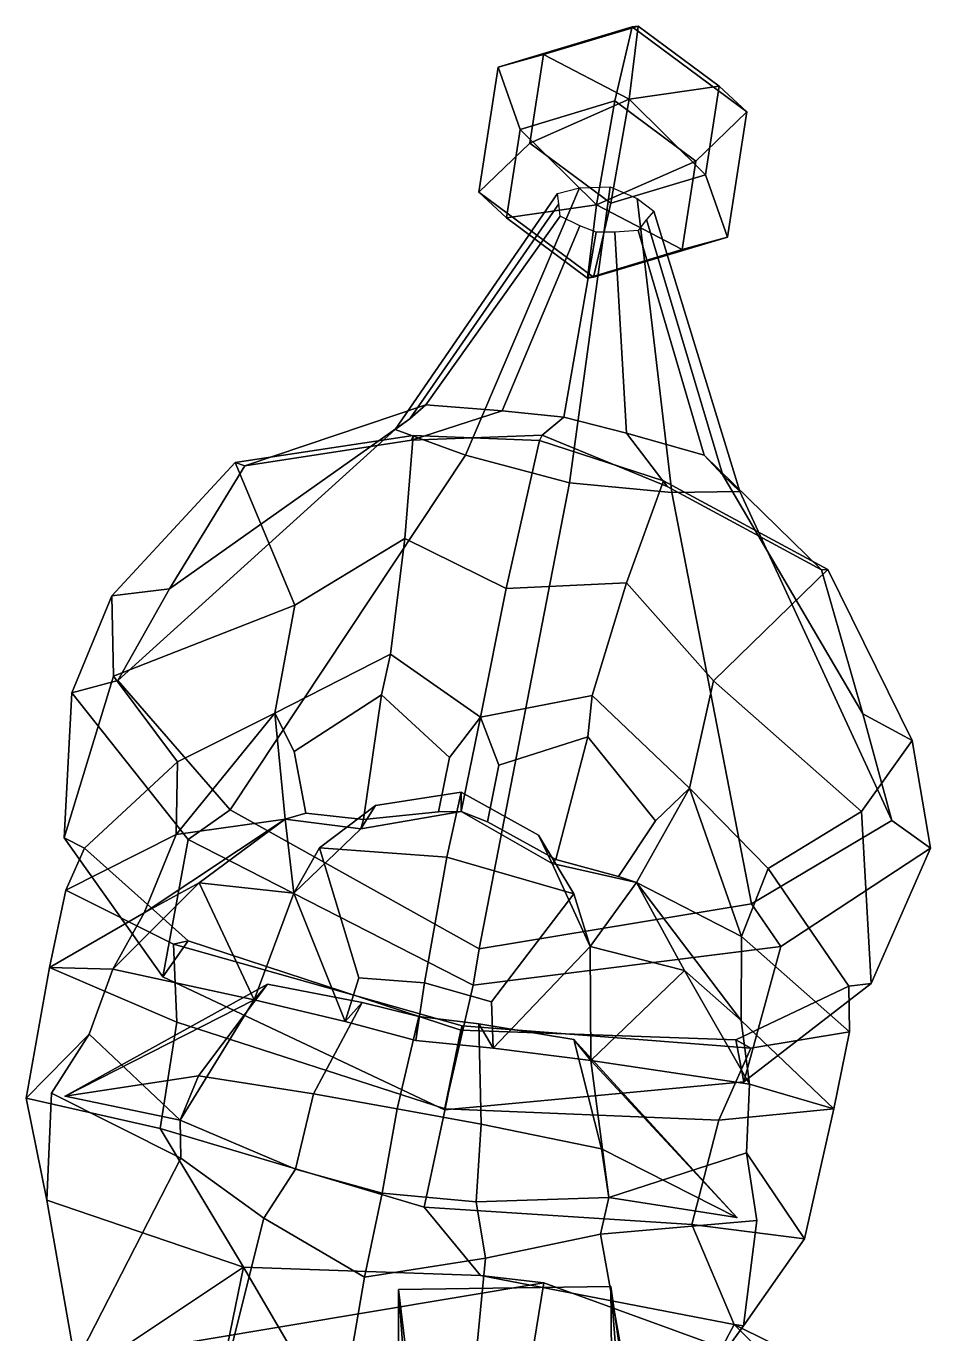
# Model space of a CAD drawing. Extents: x -151 to 138, y -224 to 355.
# Drawn here: x -65 to 74.9, y 156.1 to 355.1 of the extents above; entities that cross this region are included whole.
import ezdxf

# ---------------------------------------------------------------- set-up
doc = ezdxf.new("R2010")
doc.units = 0

msp = doc.modelspace()

# ---------------------------------------------------------------- linework, layer by layer
for p in [(-58.999889, 192.256104, 49.66943), (43.198296, 173.809143, 55.379715)]:
    msp.add_point(p)
for points in [[(13.784679, 350.730865, -50.336128), (6.91402, 348.831665, -36.177761), (27.304441, 354.944153, -30.820301), (28.202877, 355.053101, -46.54781)], [(10.254866, 339.352539, -23.91983), (24.673063, 343.674774, -20.13151), (27.304441, 354.944153, -30.820301), (6.91402, 348.831665, -36.177761)], [(26.842072, 343.937775, -58.101089), (13.784679, 350.730865, -50.336128), (28.202877, 355.053101, -46.54781)], [(36.999439, 334.525085, -22.425488), (44.736549, 342.004639, -34.064445), (27.304441, 354.944153, -30.820301), (24.673063, 343.674774, -20.13151)], [(26.842072, 343.937775, -58.101089), (28.202877, 355.053101, -46.54781), (40.529251, 345.903442, -48.841785)], [(40.529251, 345.903442, -48.841785), (28.202877, 355.053101, -46.54781), (27.304441, 354.944153, -30.820301), (44.736549, 342.004639, -34.064445)], [(3.955701, 329.779572, -44.779392), (6.91402, 348.831665, -36.177761), (13.784679, 350.730865, -50.336128), (11.69284, 337.259064, -56.418377)], [(11.69284, 337.259064, -56.418377), (13.784679, 350.730865, -50.336128), (26.842072, 343.937775, -58.101089)], [(3.955701, 329.779572, -44.779392), (8.163027, 325.880737, -30.002079), (10.254866, 339.352539, -23.91983), (6.91402, 348.831665, -36.177761)], [(38.437412, 332.431641, -54.924034), (26.842072, 343.937775, -58.101089), (40.529251, 345.903442, -48.841785)], [(41.778229, 322.952545, -42.666077), (38.437412, 332.431641, -54.924034), (40.529251, 345.903442, -48.841785), (44.736549, 342.004639, -34.064445)], [(21.850168, 327.846375, -20.742785), (24.673063, 343.674774, -20.13151), (10.254866, 339.352539, -23.91983)], [(24.019192, 328.109436, -58.71233), (11.69284, 337.259064, -56.418377), (26.842072, 343.937775, -58.101089)], [(21.850168, 327.846375, -20.742785), (36.999439, 334.525085, -22.425488), (24.673063, 343.674774, -20.13151)], [(24.019192, 328.109436, -58.71233), (26.842072, 343.937775, -58.101089), (38.437412, 332.431641, -54.924034)], [(41.778229, 322.952545, -42.666077), (44.736549, 342.004639, -34.064445), (36.999439, 334.525085, -22.425488), (34.9076, 321.053284, -28.507736)], [(8.163027, 325.880737, -30.002079), (21.850168, 327.846375, -20.742785), (10.254866, 339.352539, -23.91983)], [(21.387817, 316.840088, -48.023529), (3.955701, 329.779572, -44.779392), (11.69284, 337.259064, -56.418377), (24.019192, 328.109436, -58.71233)], [(34.9076, 321.053284, -28.507736), (36.999439, 334.525085, -22.425488), (21.850168, 327.846375, -20.742785)], [(21.387817, 316.840088, -48.023529), (24.019192, 328.109436, -58.71233), (38.437412, 332.431641, -54.924034), (41.778229, 322.952545, -42.666077)], [(15.899676, 329.576111, -44.944733), (19.279377, 330.441498, -47.977474), (1.928107, 289.77597, -77.296013), (-8.77296, 293.695892, -68.324005)], [(19.279377, 330.441498, -47.977474), (23.9636, 330.589996, -49.886082), (17.734985, 285.583313, -82.859993), (1.928107, 289.77597, -77.296013)], [(28.067183, 328.855286, -47.486458), (33.313129, 284.110931, -75.542389), (17.734985, 285.583313, -82.859993), (23.9636, 330.589996, -49.886082)], [(16.133553, 328.024536, -41.636017), (15.899676, 329.576111, -44.944733), (-8.77296, 293.695892, -68.324005), (-6.536907, 295.326294, -58.409088)], [(21.387817, 316.840088, -48.023529), (20.489378, 316.73111, -32.296032), (8.163027, 325.880737, -30.002079), (3.955701, 329.779572, -44.779392)], [(30.585018, 326.925385, -44.124195), (43.67469, 284.228973, -65.393509), (33.313129, 284.110931, -75.542389), (28.067183, 328.855286, -47.486458)], [(16.324009, 326.119019, -37.539745), (16.133553, 328.024536, -41.636017), (-6.536907, 295.326294, -58.409088), (-4.120146, 297.411682, -46.137352)], [(20.489378, 316.73111, -32.296032), (21.850168, 327.846375, -20.742785), (8.163027, 325.880737, -30.002079)], [(20.489378, 316.73111, -32.296032), (34.9076, 321.053284, -28.507736), (21.850168, 327.846375, -20.742785)], [(29.469452, 325.617401, -40.890881), (41.091301, 286.72934, -55.747879), (43.67469, 284.228973, -65.393509), (30.585018, 326.925385, -44.124195)], [(19.341084, 324.665924, -35.387539), (16.324009, 326.119019, -37.539745), (-4.120146, 297.411682, -46.137352), (7.498247, 296.538818, -39.595631)], [(21.834784, 323.685638, -34.090557), (19.341084, 324.665924, -35.387539), (7.498247, 296.538818, -39.595631), (16.896372, 295.556915, -35.63163)], [(28.185959, 323.977905, -36.876965), (38.243958, 289.764893, -43.770275), (41.091301, 286.72934, -55.747879), (29.469452, 325.617401, -40.890881)], [(21.834784, 323.685638, -34.090557), (16.896372, 295.556915, -35.63163), (26.416506, 293.124023, -38.538578), (24.638195, 323.709808, -35.091564)], [(21.387817, 316.840088, -48.023529), (41.778229, 322.952545, -42.666077), (34.9076, 321.053284, -28.507736), (20.489378, 316.73111, -32.296032)], [(24.638195, 323.709808, -35.091564), (26.416506, 293.124023, -38.538578), (38.243958, 289.764893, -43.770275), (28.185959, 323.977905, -36.876965)], [(-43.116917, 269.46283, -23.235481), (-31.657476, 288.160858, -3.260492), (-4.120146, 297.411682, -46.137352), (-6.536907, 295.326294, -58.409088)], [(-31.657476, 288.160858, -3.260492), (-6.289307, 292.0354, 8.039699), (7.498247, 296.538818, -39.595631), (-4.120146, 297.411682, -46.137352)], [(13.587276, 292.799652, 15.194614), (16.896372, 295.556915, -35.63163), (7.498247, 296.538818, -39.595631), (-6.289307, 292.0354, 8.039699)], [(-51.02422, 255.472504, -41.112309), (-43.116917, 269.46283, -23.235481), (-6.536907, 295.326294, -58.409088), (-8.77296, 293.695892, -68.324005)], [(13.587276, 292.799652, 15.194614), (32.599091, 285.015961, 10.212574), (26.416506, 293.124023, -38.538578), (16.896372, 295.556915, -35.63163)], [(-33.905422, 235.819702, -54.206661), (-51.02422, 255.472504, -41.112309), (-8.77296, 293.695892, -68.324005), (1.928107, 289.77597, -77.296013)], [(-7.340221, 277.073975, 28.521662), (-6.064449, 292.749542, 13.4015), (-33.125401, 288.658783, 1.991719), (-24.053432, 266.945313, 22.792078)], [(-6.064449, 292.749542, 13.4015), (-6.289307, 292.0354, 8.039699), (-31.657476, 288.160858, -3.260492), (-33.125401, 288.658783, 1.991719)], [(8.129729, 269.466614, 37.492657), (13.171369, 291.986847, 20.012486), (-6.064449, 292.749542, 13.4015), (-7.340221, 277.073975, 28.521662)], [(13.171369, 291.986847, 20.012486), (13.587276, 292.799652, 15.194614), (-6.289307, 292.0354, 8.039699), (-6.064449, 292.749542, 13.4015)], [(13.171369, 291.986847, 20.012486), (32.060135, 285.867981, 15.531697), (32.599091, 285.015961, 10.212574), (13.587276, 292.799652, 15.194614)], [(56.087036, 272.322815, 1.642203), (38.243958, 289.764893, -43.770275), (26.416506, 293.124023, -38.538578), (32.599091, 285.015961, 10.212574)], [(8.129729, 269.466614, 37.492657), (26.409136, 270.332245, 30.907352), (32.060135, 285.867981, 15.531697), (13.171369, 291.986847, 20.012486)], [(-24.053432, 266.945313, 22.792078), (-33.125401, 288.658783, 1.991719), (-51.925491, 268.353302, -20.322107), (-51.666466, 256.138428, 9.29491)], [(-33.125401, 288.658783, 1.991719), (-31.657476, 288.160858, -3.260492), (-43.116917, 269.46283, -23.235481), (-51.925491, 268.353302, -20.322107)], [(3.994757, 214.681305, -65.485641), (-33.905422, 235.819702, -54.206661), (1.928107, 289.77597, -77.296013), (17.734985, 285.583313, -82.859993)], [(62.394279, 250.417847, -17.340078), (41.091301, 286.72934, -55.747879), (38.243958, 289.764893, -43.770275), (56.087036, 272.322815, 1.642203)], [(66.808823, 234.20343, -34.528431), (43.67469, 284.228973, -65.393509), (41.091301, 286.72934, -55.747879), (62.394279, 250.417847, -17.340078)], [(3.994757, 214.681305, -65.485641), (17.734985, 285.583313, -82.859993), (33.313129, 284.110931, -75.542389), (45.432945, 221.498993, -49.773655)], [(26.409136, 270.332245, 30.907352), (39.658249, 255.445251, 26.351952), (57.060612, 272.380066, 7.030832), (32.060135, 285.867981, 15.531697)], [(32.060135, 285.867981, 15.531697), (57.060612, 272.380066, 7.030832), (56.087036, 272.322815, 1.642203), (32.599091, 285.015961, 10.212574)], [(45.432945, 221.498993, -49.773655), (33.313129, 284.110931, -75.542389), (43.67469, 284.228973, -65.393509), (66.808823, 234.20343, -34.528431)], [(-7.340221, 277.073975, 28.521662), (-24.053432, 266.945313, 22.792078), (-27.098778, 250.500854, 29.503094), (-9.478683, 259.508118, 38.620071)], [(8.129729, 269.466614, 37.492657), (-7.340221, 277.073975, 28.521662), (-9.478683, 259.508118, 38.620071), (4.225606, 249.936493, 44.273899)], [(39.658249, 255.445251, 26.351952), (62.200115, 235.585266, 15.657166), (69.894478, 246.364563, -13.51546), (57.060612, 272.380066, 7.030832)], [(57.060612, 272.380066, 7.030832), (69.894478, 246.364563, -13.51546), (62.394279, 250.417847, -17.340078), (56.087036, 272.322815, 1.642203)], [(-51.925491, 268.353302, -20.322107), (-43.116917, 269.46283, -23.235481), (-51.02422, 255.472504, -41.112309), (-58.028255, 253.6008, -41.187771)], [(8.129729, 269.466614, 37.492657), (4.225606, 249.936493, 44.273899), (21.180096, 253.216187, 40.627506), (26.409136, 270.332245, 30.907352)], [(26.409136, 270.332245, 30.907352), (21.180096, 253.216187, 40.627506), (36.037663, 239.104614, 33.030819), (39.658249, 255.445251, 26.351952)], [(-51.666466, 256.138428, 9.29491), (-51.925491, 268.353302, -20.322107), (-58.028255, 253.6008, -41.187771), (-59.185429, 231.552216, -18.861609)], [(-41.943733, 243.122803, 14.820289), (-27.098778, 250.500854, 29.503094), (-24.053432, 266.945313, 22.792078), (-51.666466, 256.138428, 9.29491)], [(-10.884136, 253.33313, 39.110836), (-9.478683, 259.508118, 38.620071), (-27.098778, 250.500854, 29.503094), (-24.167505, 244.692322, 31.510509)], [(-10.884136, 253.33313, 39.110836), (-0.501863, 243.800903, 43.763695), (4.225606, 249.936493, 44.273899), (-9.478683, 259.508118, 38.620071)], [(-51.666466, 256.138428, 9.29491), (-59.185429, 231.552216, -18.861609), (-56.091213, 229.970642, -19.141886), (-41.943733, 243.122803, 14.820289)], [(-58.028255, 253.6008, -41.187771), (-51.02422, 255.472504, -41.112309), (-33.905422, 235.819702, -54.206661), (-40.306126, 231.284485, -55.002373)], [(48.014812, 226.885101, 19.846689), (62.200115, 235.585266, 15.657166), (39.658249, 255.445251, 26.351952), (36.037663, 239.104614, 33.030819)], [(-59.185429, 231.552216, -18.861609), (-58.028255, 253.6008, -41.187771), (-40.306126, 231.284485, -55.002373), (-44.172173, 210.417114, -36.915005)], [(-13.619639, 234.335022, 43.07655), (-10.884136, 253.33313, 39.110836), (-24.167505, 244.692322, 31.510509), (-22.377569, 235.318573, 37.441467)], [(-0.501863, 243.800903, 43.763695), (-10.884136, 253.33313, 39.110836), (-13.619639, 234.335022, 43.07655), (-2.194635, 235.492432, 47.219315)], [(20.545963, 246.924622, 40.884121), (21.180096, 253.216187, 40.627506), (4.225606, 249.936493, 44.273899), (7.010981, 242.614075, 44.319832)], [(20.545963, 246.924622, 40.884121), (30.855524, 234.136414, 32.157413), (36.037663, 239.104614, 33.030819), (21.180096, 253.216187, 40.627506)], [(-42.148956, 232.056366, 18.674911), (-27.098778, 250.500854, 29.503094), (-41.943733, 243.122803, 14.820289)], [(-25.507462, 234.390137, 38.777088), (-27.098778, 250.500854, 29.503094), (-42.148956, 232.056366, 18.674911)], [(-22.377569, 235.318573, 37.441467), (-24.167505, 244.692322, 31.510509), (-27.098778, 250.500854, 29.503094), (-25.507462, 234.390137, 38.777088)], [(-2.194635, 235.492432, 47.219315), (1.282148, 235.571899, 50.549129), (4.225606, 249.936493, 44.273899), (-0.501863, 243.800903, 43.763695)], [(5.246292, 234.00061, 48.077187), (7.010981, 242.614075, 44.319832), (4.225606, 249.936493, 44.273899), (1.282148, 235.571899, 50.549129)], [(69.894478, 246.364563, -13.51546), (72.685715, 230.006714, -33.884174), (66.808823, 234.20343, -34.528431), (62.394279, 250.417847, -17.340078)], [(7.010981, 242.614075, 44.319832), (5.246292, 234.00061, 48.077187), (15.647995, 228.270447, 44.294132), (20.545963, 246.924622, 40.884121)], [(15.647995, 228.270447, 44.294132), (25.228987, 225.65033, 38.524151), (30.855524, 234.136414, 32.157413), (20.545963, 246.924622, 40.884121)], [(62.200115, 235.585266, 15.657166), (63.668945, 209.37677, -11.997163), (72.685715, 230.006714, -33.884174), (69.894478, 246.364563, -13.51546)], [(-41.943733, 243.122803, 14.820289), (-56.091213, 229.970642, -19.141886), (-58.917034, 223.586792, -16.591583), (-42.148956, 232.056366, 18.674911)], [(25.228987, 225.65033, 38.524151), (27.939894, 224.742798, 41.763439), (36.037663, 239.104614, 33.030819), (30.855524, 234.136414, 32.157413)], [(27.939894, 224.742798, 41.763439), (43.932682, 216.518494, 23.484692), (36.037663, 239.104614, 33.030819)], [(43.932682, 216.518494, 23.484692), (48.014812, 226.885101, 19.846689), (36.037663, 239.104614, 33.030819)], [(-0.915368, 228.60968, 72.093262), (1.278638, 238.48053, 64.71434), (-11.762385, 236.455872, 61.659931), (-20.30579, 230.02594, 64.903717)], [(1.278638, 238.48053, 64.71434), (1.282148, 235.571899, 50.549129), (-13.99338, 232.925598, 45.811466), (-11.762385, 236.455872, 61.659931)], [(-0.915368, 228.60968, 72.093262), (18.407585, 223.038116, 67.066811), (13.044408, 231.97821, 63.046001), (1.278638, 238.48053, 64.71434)], [(1.278638, 238.48053, 64.71434), (13.044408, 231.97821, 63.046001), (15.093294, 227.675415, 47.436672), (1.282148, 235.571899, 50.549129)], [(-40.306126, 231.284485, -55.002373), (-33.905422, 235.819702, -54.206661), (3.994757, 214.681305, -65.485641), (3.068041, 209.114929, -66.882133)], [(-13.619639, 234.335022, 43.07655), (-22.377569, 235.318573, 37.441467), (-25.507462, 234.390137, 38.777088), (-13.99338, 232.925598, 45.811466)], [(-20.30579, 230.02594, 64.903717), (-11.762385, 236.455872, 61.659931), (-13.99338, 232.925598, 45.811466), (-24.222654, 223.160187, 48.755089)], [(-13.619639, 234.335022, 43.07655), (-13.99338, 232.925598, 45.811466), (1.282148, 235.571899, 50.549129), (-2.194635, 235.492432, 47.219315)], [(15.647995, 228.270447, 44.294132), (5.246292, 234.00061, 48.077187), (1.282148, 235.571899, 50.549129), (15.093294, 227.675415, 47.436672)], [(62.200115, 235.585266, 15.657166), (48.014812, 226.885101, 19.846689), (60.267029, 208.967773, -12.640412), (63.668945, 209.37677, -11.997163)], [(-46.980347, 220.148987, 22.20261), (-25.507462, 234.390137, 38.777088), (-42.148956, 232.056366, 18.674911)], [(-38.628479, 224.71405, 45.097591), (-25.507462, 234.390137, 38.777088), (-46.980347, 220.148987, 22.20261)], [(-38.628479, 224.71405, 45.097591), (-24.222654, 223.160187, 48.755089), (-25.507462, 234.390137, 38.777088)], [(-24.222654, 223.160187, 48.755089), (-13.99338, 232.925598, 45.811466), (-25.507462, 234.390137, 38.777088)], [(72.685715, 230.006714, -33.884174), (49.897419, 215.002563, -49.96228), (45.432945, 221.498993, -49.773655), (66.808823, 234.20343, -34.528431)], [(-42.148956, 232.056366, 18.674911), (-58.917034, 223.586792, -16.591583), (-61.388111, 211.85025, -10.677576), (-46.980347, 220.148987, 22.20261)], [(-59.185429, 231.552216, -18.861609), (-44.172173, 210.417114, -36.915005), (-40.275688, 215.883636, -41.888329), (-56.091213, 229.970642, -19.141886)], [(-44.172173, 210.417114, -36.915005), (-40.306126, 231.284485, -55.002373), (3.068041, 209.114929, -66.882133), (-1.297221, 190.186401, -49.904305)], [(18.407585, 223.038116, 67.066811), (20.895891, 215.016205, 51.276073), (15.093294, 227.675415, 47.436672), (13.044408, 231.97821, 63.046001)], [(-58.917034, 223.586792, -16.591583), (-56.091213, 229.970642, -19.141886), (-40.275688, 215.883636, -41.888329), (-42.52953, 215.39682, -45.240612)], [(-14.340534, 210.264984, 65.958679), (-20.30579, 230.02594, 64.903717), (-24.222654, 223.160187, 48.755089), (-16.381472, 203.601257, 54.549213)], [(-4.34113, 209.499695, 71.670456), (-0.915368, 228.60968, 72.093262), (-20.30579, 230.02594, 64.903717), (-14.340534, 210.264984, 65.958679)], [(63.668945, 209.37677, -11.997163), (44.271851, 194.45282, -31.973225), (49.897419, 215.002563, -49.96228), (72.685715, 230.006714, -33.884174)], [(-4.34113, 209.499695, 71.670456), (5.851912, 206.620209, 67.086922), (18.407585, 223.038116, 67.066811), (-0.915368, 228.60968, 72.093262)], [(15.647995, 228.270447, 44.294132), (15.093294, 227.675415, 47.436672), (27.939894, 224.742798, 41.763439), (25.228987, 225.65033, 38.524151)], [(20.895891, 215.016205, 51.276073), (27.939894, 224.742798, 41.763439), (15.093294, 227.675415, 47.436672)], [(48.014812, 226.885101, 19.846689), (43.932682, 216.518494, 23.484692), (60.397705, 202.050293, -9.924917), (60.267029, 208.967773, -12.640412)], [(-61.388111, 211.85025, -10.677576), (-58.917034, 223.586792, -16.591583), (-42.52953, 215.39682, -45.240612), (-42.004234, 203.491577, -43.108513)], [(-51.761284, 211.588867, 24.269569), (-38.628479, 224.71405, 45.097591), (-46.980347, 220.148987, 22.20261)], [(-30.267763, 206.909668, 47.345604), (-38.628479, 224.71405, 45.097591), (-51.761284, 211.588867, 24.269569)], [(-30.267763, 206.909668, 47.345604), (-24.222654, 223.160187, 48.755089), (-38.628479, 224.71405, 45.097591)], [(-16.381472, 203.601257, 54.549213), (-24.222654, 223.160187, 48.755089), (-30.267763, 206.909668, 47.345604)], [(5.851912, 206.620209, 67.086922), (6.15271, 199.533813, 55.808304), (20.895891, 215.016205, 51.276073), (18.407585, 223.038116, 67.066811)], [(35.244774, 211.379822, 49.225235), (27.939894, 224.742798, 41.763439), (20.895891, 215.016205, 51.276073)], [(35.244774, 211.379822, 49.225235), (43.899925, 203.744934, 27.280512), (27.939894, 224.742798, 41.763439)], [(43.899925, 203.744934, 27.280512), (43.932682, 216.518494, 23.484692), (27.939894, 224.742798, 41.763439)], [(49.897419, 215.002563, -49.96228), (3.068041, 209.114929, -66.882133), (3.994757, 214.681305, -65.485641), (45.432945, 221.498993, -49.773655)], [(-46.980347, 220.148987, 22.20261), (-61.388111, 211.85025, -10.677576), (-51.761284, 211.588867, 24.269569)], [(-44.172173, 210.417114, -36.915005), (-1.297221, 190.186401, -49.904305), (1.193125, 202.274536, -55.424), (-40.275688, 215.883636, -41.888329)], [(-42.52953, 215.39682, -45.240612), (-40.275688, 215.883636, -41.888329), (1.193125, 202.274536, -55.424), (1.409704, 202.934998, -57.166546)], [(-42.004234, 203.491577, -43.108513), (-42.52953, 215.39682, -45.240612), (1.409704, 202.934998, -57.166546), (-1.166631, 190.34137, -51.74054)], [(44.271851, 194.45282, -31.973225), (-1.297221, 190.186401, -49.904305), (3.068041, 209.114929, -66.882133), (49.897419, 215.002563, -49.96228)], [(6.15271, 199.533813, 55.808304), (21.012037, 197.653564, 50.210846), (20.895891, 215.016205, 51.276073)], [(21.012037, 197.653564, 50.210846), (35.244774, 211.379822, 49.225235), (20.895891, 215.016205, 51.276073)], [(43.932682, 216.518494, 23.484692), (43.899925, 203.744934, 27.280512), (57.969437, 190.306, -4.008518), (60.397705, 202.050293, -9.924917)], [(-55.368427, 201.666931, 27.527985), (-51.761284, 211.588867, 24.269569), (-61.388111, 211.85025, -10.677576), (-64.96125, 191.943481, -3.088927)], [(-64.96125, 191.943481, -3.088927), (-61.388111, 211.85025, -10.677576), (-42.004234, 203.491577, -43.108513), (-44.56501, 187.327271, -35.057709)], [(-55.368427, 201.666931, 27.527985), (-41.490204, 188.610046, 59.614998), (-30.267763, 206.909668, 47.345604), (-51.761284, 211.588867, 24.269569)], [(21.012037, 197.653564, 50.210846), (45.144516, 194.097168, 29.684145), (35.244774, 211.379822, 49.225235)], [(45.144516, 194.097168, 29.684145), (43.899925, 203.744934, 27.280512), (35.244774, 211.379822, 49.225235)], [(-38.719055, 195.327454, 68.092628), (-28.20648, 209.296448, 61.262417), (-58.999889, 192.256104, 49.66943)], [(-28.20648, 209.296448, 61.262417), (-30.267763, 206.909668, 47.345604), (-58.999889, 192.256104, 49.66943)], [(-13.813351, 206.478119, 62.257427), (-28.20648, 209.296448, 61.262417), (-38.719055, 195.327454, 68.092628), (-21.228973, 192.60318, 78.00927)], [(-28.20648, 209.296448, 61.262417), (-13.813351, 206.478119, 62.257427), (-16.381472, 203.601257, 54.549213), (-30.267763, 206.909668, 47.345604)], [(-4.34113, 209.499695, 71.670456), (-14.340534, 210.264984, 65.958679), (-16.381472, 203.601257, 54.549213), (-5.631899, 200.701599, 61.643429)], [(-4.34113, 209.499695, 71.670456), (-5.631899, 200.701599, 61.643429), (6.15271, 199.533813, 55.808304), (5.851912, 206.620209, 67.086922)], [(63.668945, 209.37677, -11.997163), (60.267029, 208.967773, -12.640412), (43.086014, 200.8367, -37.230526), (44.271851, 194.45282, -31.973225)], [(60.397705, 202.050293, -9.924917), (45.376476, 199.529602, -40.328899), (43.086014, 200.8367, -37.230526), (60.267029, 208.967773, -12.640412)], [(-58.999889, 192.256104, 49.66943), (-30.267763, 206.909668, 47.345604), (-41.490204, 188.610046, 59.614998)], [(-21.228973, 192.60318, 78.00927), (-8.501641, 190.310242, 79.434776), (-5.202862, 204.362, 65.789719), (-13.813351, 206.478119, 62.257427)], [(-5.202862, 204.362, 65.789719), (-5.631899, 200.701599, 61.643429), (-16.381472, 203.601257, 54.549213), (-13.813351, 206.478119, 62.257427)], [(-44.56501, 187.327271, -35.057709), (-42.004234, 203.491577, -43.108513), (-1.166631, 190.34137, -51.74054), (-4.389815, 175.356354, -42.463299)], [(4.301247, 187.994934, 79.435768), (3.932705, 203.274933, 63.248981), (-5.202862, 204.362, 65.789719), (-8.501641, 190.310242, 79.434776)], [(-5.202862, 204.362, 65.789719), (3.932705, 203.274933, 63.248981), (6.15271, 199.533813, 55.808304), (-5.631899, 200.701599, 61.643429)], [(3.932705, 203.274933, 63.248981), (4.301247, 187.994934, 79.435768), (22.605038, 184.258362, 71.519089), (18.423223, 200.8797, 63.867832)], [(18.423223, 200.8797, 63.867832), (21.012037, 197.653564, 50.210846), (6.15271, 199.533813, 55.808304), (3.932705, 203.274933, 63.248981)], [(43.899925, 203.744934, 27.280512), (45.144516, 194.097168, 29.684145), (57.969437, 190.306, -4.008518)], [(-61.826977, 176.443298, 6.010664), (-61.117165, 192.697174, 33.623287), (-55.368427, 201.666931, 27.527985), (-64.96125, 191.943481, -3.088927)], [(-55.368427, 201.666931, 27.527985), (-61.117165, 192.697174, 33.623287), (-41.417084, 182.800049, 51.980446), (-41.490204, 188.610046, 59.614998)], [(44.271851, 194.45282, -31.973225), (43.086014, 200.8367, -37.230526), (1.193125, 202.274536, -55.424), (-1.297221, 190.186401, -49.904305)], [(40.507671, 188.598022, -38.498192), (-1.166631, 190.34137, -51.74054), (1.409704, 202.934998, -57.166546), (45.376476, 199.529602, -40.328899)], [(45.376476, 199.529602, -40.328899), (1.409704, 202.934998, -57.166546), (1.193125, 202.274536, -55.424), (43.086014, 200.8367, -37.230526)], [(57.969437, 190.306, -4.008518), (40.507671, 188.598022, -38.498192), (45.376476, 199.529602, -40.328899), (60.397705, 202.050293, -9.924917)], [(22.605038, 184.258362, 71.519089), (43.198296, 173.809143, 55.379715), (18.423223, 200.8797, 63.867832)], [(18.423223, 200.8797, 63.867832), (43.198296, 173.809143, 55.379715), (21.012037, 197.653564, 50.210846)], [(44.693024, 183.605652, 33.118881), (45.144516, 194.097168, 29.684145), (21.012037, 197.653564, 50.210846), (23.758436, 176.832581, 63.260742)], [(43.198296, 173.809143, 55.379715), (23.758436, 176.832581, 63.260742), (21.012037, 197.653564, 50.210846)], [(-41.490204, 188.610046, 59.614998), (-38.719055, 195.327454, 68.092628), (-58.999889, 192.256104, 49.66943)], [(-21.228973, 192.60318, 78.00927), (-38.719055, 195.327454, 68.092628), (-41.490204, 188.610046, 59.614998), (-23.939707, 181.122925, 71.193642)], [(44.693024, 183.605652, 33.118881), (53.538765, 170.554016, 3.532216), (57.969437, 190.306, -4.008518), (45.144516, 194.097168, 29.684145)], [(-61.826977, 176.443298, 6.010664), (-64.96125, 191.943481, -3.088927), (-44.56501, 187.327271, -35.057709), (-31.879429, 166.234802, 1.191887)], [(-41.417084, 182.800049, 51.980446), (-61.117165, 192.697174, 33.623287), (-61.826977, 176.443298, 6.010664), (-57.428684, 151.556366, 30.45767)], [(-8.501641, 190.310242, 79.434776), (-21.228973, 192.60318, 78.00927), (-23.939707, 181.122925, 71.193642), (-10.74122, 177.474243, 78.050613)], [(-8.501641, 190.310242, 79.434776), (-10.74122, 177.474243, 78.050613), (3.558936, 176.159363, 72.730118), (4.301247, 187.994934, 79.435768)], [(36.389027, 172.714905, -30.534433), (-4.389815, 175.356354, -42.463299), (-1.166631, 190.34137, -51.74054), (40.507671, 188.598022, -38.498192)], [(53.538765, 170.554016, 3.532216), (36.389027, 172.714905, -30.534433), (40.507671, 188.598022, -38.498192), (57.969437, 190.306, -4.008518)], [(-31.879429, 166.234802, 1.191887), (-44.56501, 187.327271, -35.057709), (-4.389815, 175.356354, -42.463299), (4.216941, 164.966003, -15.757116)], [(-28.7658, 173.702698, 75.634315), (-23.939707, 181.122925, 71.193642), (-41.490204, 188.610046, 59.614998), (-41.417084, 182.800049, 51.980446)], [(4.301247, 187.994934, 79.435768), (3.558936, 176.159363, 72.730118), (23.758436, 176.832581, 63.260742), (22.605038, 184.258362, 71.519089)], [(44.693024, 183.605652, 33.118881), (23.758436, 176.832581, 63.260742), (22.488976, 171.264893, 55.55117), (46.261265, 173.315186, 39.623016)], [(23.758436, 176.832581, 63.260742), (43.198296, 173.809143, 55.379715), (22.605038, 184.258362, 71.519089)], [(44.236023, 157.298767, 11.936893), (53.538765, 170.554016, 3.532216), (44.693024, 183.605652, 33.118881), (46.261265, 173.315186, 39.623016)], [(-39.133671, 132.365173, 69.636734), (-28.7658, 173.702698, 75.634315), (-41.417084, 182.800049, 51.980446), (-57.428684, 151.556366, 30.45767)], [(-13.438991, 164.705383, 85.083687), (-10.74122, 177.474243, 78.050613), (-23.939707, 181.122925, 71.193642), (-28.7658, 173.702698, 75.634315)], [(-13.438991, 164.705383, 85.083687), (4.986768, 167.610291, 77.520226), (3.558936, 176.159363, 72.730118), (-10.74122, 177.474243, 78.050613)], [(-57.428684, 151.556366, 30.45767), (-61.826977, 176.443298, 6.010664), (-31.879429, 166.234802, 1.191887), (-25.219162, 154.874634, 23.768215)], [(42.84026, 157.51712, 1.928638), (4.216941, 164.966003, -15.757116), (-4.389815, 175.356354, -42.463299), (36.389027, 172.714905, -30.534433)], [(4.986768, 167.610291, 77.520226), (22.488976, 171.264893, 55.55117), (23.758436, 176.832581, 63.260742), (3.558936, 176.159363, 72.730118)], [(-21.45166, 117.963257, 77.488579), (-13.438991, 164.705383, 85.083687), (-28.7658, 173.702698, 75.634315), (-39.133671, 132.365173, 69.636734)], [(22.488976, 171.264893, 55.55117), (28.828638, 135.986755, 35.277264), (44.236023, 157.298767, 11.936893), (46.261265, 173.315186, 39.623016)], [(0.878388, 125.142914, 71.872391), (28.828638, 135.986755, 35.277264), (22.488976, 171.264893, 55.55117), (4.986768, 167.610291, 77.520226)], [(44.236023, 157.298767, 11.936893), (42.84026, 157.51712, 1.928638), (36.389027, 172.714905, -30.534433), (53.538765, 170.554016, 3.532216)], [(-21.45166, 117.963257, 77.488579), (0.878388, 125.142914, 71.872391), (4.986768, 167.610291, 77.520226), (-13.438991, 164.705383, 85.083687)], [(13.843957, 163.842163, -21.191111), (-51.965275, 152.843658, -19.836584), (-31.879429, 166.234802, 1.191887), (4.216941, 164.966003, -15.757116)], [(-51.965275, 152.843658, -19.836584), (-37.086304, 140.761047, 34.553482), (-31.879429, 166.234802, 1.191887)], [(-37.086304, 140.761047, 34.553482), (-25.219162, 154.874634, 23.768215), (-31.879429, 166.234802, 1.191887)], [(13.843957, 163.842163, -21.191111), (9.044233, 134.274048, -65.244652), (-42.060211, 135.216583, -59.673416), (-51.965275, 152.843658, -19.836584)], [(24.496595, 116.764374, 58.94709), (-8.380544, 113.929169, 61.831001), (-8.280943, 162.828033, 116.001183), (24.057491, 163.28186, 114.134811)], [(-2.768358, 117.156433, 157.811066), (30.200476, 120.044373, 156.495331), (24.057491, 163.28186, 114.134811), (-8.280943, 162.828033, 116.001183)], [(4.216941, 164.966003, -15.757116), (42.84026, 157.51712, 1.928638), (74.888885, 141.647064, -24.637608), (13.843957, 163.842163, -21.191111)], [(13.843957, 163.842163, -21.191111), (74.888885, 141.647064, -24.637608), (66.929749, 124.06131, -62.014969), (9.044233, 134.274048, -65.244652)], [(24.496595, 116.764374, 58.94709), (24.057491, 163.28186, 114.134811), (25.043293, 150.373718, 112.930313), (25.233225, 116.835449, 71.072548)], [(30.200476, 120.044373, 156.495331), (29.554346, 119.320313, 144.972717), (25.043293, 150.373718, 112.930313), (24.057491, 163.28186, 114.134811)], [(-8.380544, 113.929169, 61.831001), (-7.659886, 114.038177, 73.746124), (-7.24315, 149.30661, 114.823929), (-8.280943, 162.828033, 116.001183)], [(-2.768358, 117.156433, 157.811066), (-8.280943, 162.828033, 116.001183), (-7.24315, 149.30661, 114.823929), (-3.408231, 116.483063, 146.458298)], [(28.828638, 135.986755, 35.277264), (36.097549, 144.943787, 24.607496), (42.84026, 157.51712, 1.928638), (44.236023, 157.298767, 11.936893)], [(71.569992, 128.709351, 32.023769), (42.84026, 157.51712, 1.928638), (36.097549, 144.943787, 24.607496)], [(74.888885, 141.647064, -24.637608), (42.84026, 157.51712, 1.928638), (71.569992, 128.709351, 32.023769)]]:
    msp.add_3dface(points)

doc.saveas('drawing.dxf')
